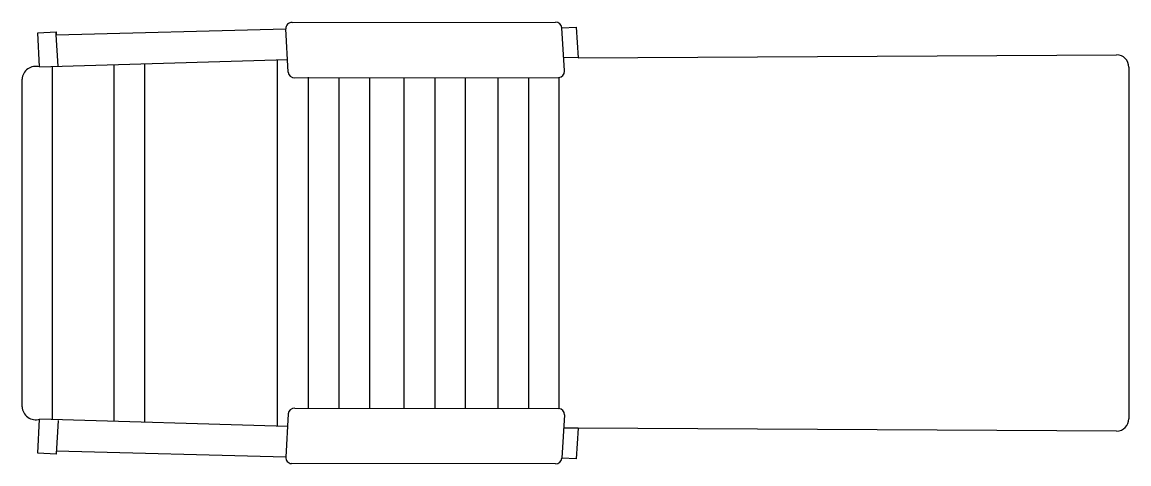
# Model space of a CAD drawing. Header units: millimetres. Extents: x 1511.37 to 1513.17, y 1330.17 to 1330.89.
import ezdxf

# ---------------------------------------------------------------- set-up
doc = ezdxf.new("R2010")
doc.units = ezdxf.units.MM
doc.layers.add('Varandas_e_Piscinas', color=2, linetype='Continuous')

msp = doc.modelspace()

# ---------------------------------------------------------------- linework, layer by layer
at = {"layer": 'Varandas_e_Piscinas'}
for p, q in [((1511.8112, 1330.8919), (1512.2393, 1330.8924)), ((1512.2499, 1330.883), (1512.2733, 1330.8843)), ((1512.2733, 1330.8843), (1512.2762, 1330.8344)), ((1511.3973, 1330.8748), (1511.4272, 1330.8765)), ((1511.4001, 1330.8196), (1511.3973, 1330.8748)), ((1511.4275, 1330.8715), (1511.4272, 1330.8765)), ((1511.4272, 1330.8765), (1511.4275, 1330.8715)), ((1511.4275, 1330.8715), (1511.8007, 1330.8813)), ((1511.4305, 1330.8205), (1511.4275, 1330.8715)), ((1511.8048, 1330.8112), (1511.8007, 1330.8813)), ((1512.254, 1330.8129), (1512.2499, 1330.883)), ((1511.4001, 1330.8196), (1511.8036, 1330.8314)), ((1511.787, 1330.8304), (1511.787, 1330.2357)), ((1512.2762, 1330.8344), (1512.2527, 1330.8348)), ((1512.2762, 1330.8344), (1513.152, 1330.8391)), ((1511.4209, 1330.8202), (1511.4209, 1330.2459)), ((1511.5209, 1330.8231), (1511.5209, 1330.243)), ((1511.5709, 1330.8246), (1511.5709, 1330.2416)), ((1513.172, 1330.8191), (1513.172, 1330.2471)), ((1511.372, 1330.2668), (1511.372, 1330.7994)), ((1511.8153, 1330.8018), (1512.2446, 1330.8023)), ((1511.837, 1330.8031), (1511.837, 1330.2643)), ((1511.887, 1330.8019), (1511.887, 1330.2643)), ((1511.937, 1330.8019), (1511.937, 1330.2642)), ((1511.993, 1330.802), (1511.993, 1330.2642)), ((1512.043, 1330.8021), (1512.043, 1330.2641)), ((1512.093, 1330.264), (1512.093, 1330.8021)), ((1512.1456, 1330.802), (1512.1456, 1330.2642)), ((1512.1956, 1330.8021), (1512.1956, 1330.2641)), ((1512.2456, 1330.264), (1512.2456, 1330.8021)), ((1511.8048, 1330.255), (1511.8007, 1330.1848)), ((1511.8153, 1330.2644), (1512.2446, 1330.2639)), ((1511.3973, 1330.1914), (1511.4005, 1330.2463)), ((1511.8036, 1330.2348), (1511.4008, 1330.2465)), ((1511.4305, 1330.2445), (1511.4272, 1330.1896)), ((1512.254, 1330.2533), (1512.2499, 1330.1832)), ((1512.2762, 1330.2317), (1512.2527, 1330.2316)), ((1512.2762, 1330.2317), (1512.2733, 1330.1818)), ((1513.152, 1330.2271), (1512.2762, 1330.2317)), ((1511.4272, 1330.1896), (1511.3973, 1330.1914)), ((1511.4275, 1330.1946), (1511.4272, 1330.1896)), ((1511.8007, 1330.1848), (1511.4275, 1330.1946)), ((1512.2733, 1330.1818), (1512.2499, 1330.1832)), ((1512.2393, 1330.1738), (1511.8101, 1330.1743))]:
    msp.add_line(p, q, dxfattribs=at)
for centre, radius, start, end in [((1511.8107, 1330.8819), 0.01, 86.791, 183.3436), ((1512.2399, 1330.8824), 0.01, 3.3436, 93.3436), ((1512.2399, 1330.8824), 0.01, 3.3436, 93.3436), ((1513.152, 1330.8191), 0.02, 0, 90), ((1511.3939, 1330.7986), 0.0219, 73.548, 177.9295), ((1512.244, 1330.8123), 0.01, 273.3436, 3.3436), ((1511.8148, 1330.8118), 0.01, 183.3436, 273.3436), ((1511.3943, 1330.2677), 0.0223, 182.4596, 286.1236), ((1511.8148, 1330.2544), 0.01, 86.6564, 176.6564), ((1512.244, 1330.2539), 0.01, 356.6564, 86.6564), ((1513.152, 1330.2471), 0.02, 270, 0), ((1511.8107, 1330.1843), 0.01, 176.6564, 266.6564), ((1512.2399, 1330.1838), 0.01, 266.6564, 356.6564), ((1512.2399, 1330.1838), 0.01, 266.6564, 356.6564)]:
    msp.add_arc(centre, radius, start, end, dxfattribs=at)

doc.saveas('drawing.dxf')
